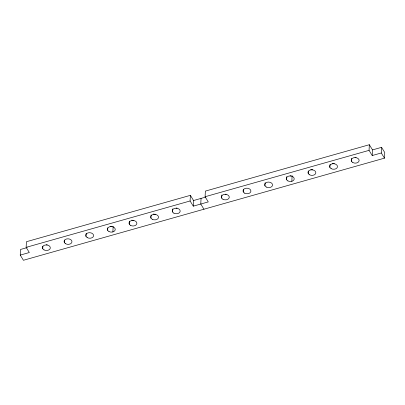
<?xml version="1.0" encoding="UTF-8"?>
<svg xmlns="http://www.w3.org/2000/svg" width="405" height="405" viewBox="0 0 405 405"><rect width="100%" height="100%" fill="white"/><g stroke="black" fill="none" stroke-linecap="round" stroke-linejoin="round"><path stroke-width="0.61" d="M381.576 147.339L381.297 152.974L372.23 155.54L372.509 149.901L381.576 147.339L384.75 152.518L384.477 158.152L23.424 260.278L20.25 255.099L20.523 249.46L27.175 247.582M20.25 255.099L29.317 252.533L26.143 247.354L26.421 241.719L190.38 195.342L193.555 200.521L193.276 206.155L208.271 201.913L205.097 196.734L205.37 191.099L369.335 144.722L372.509 149.901M42.738 248.736L42.864 246.23M64.385 242.615L64.506 240.109M86.027 236.49L86.179 233.361M107.669 230.369L107.796 227.863M112.884 231.933L113.162 226.299M129.316 224.248L129.468 221.115M150.959 218.128L151.111 214.994M172.601 212.002L172.753 208.874M193.276 206.155L190.102 200.976L190.38 195.342M201.052 198.399L200.774 204.034L203.948 209.213M221.692 198.116L221.844 194.987M243.339 191.995L243.461 189.489M264.981 185.875L265.133 182.746M286.624 179.754L286.775 176.62M291.838 181.313L292.116 175.679M308.266 173.629L308.392 171.128M329.913 167.508L330.065 164.379M351.555 161.387L351.707 158.254M372.23 155.54L369.056 150.361L369.335 144.722M26.143 247.354L190.102 200.976M205.097 196.734L369.056 150.361M193.555 200.521L205.522 197.134M381.297 152.974L384.477 158.152M112.17 226.476A3.964 2.784 2.8 0 1 110.13 226.263M47.238 244.843A3.964 2.784 2.8 0 1 46.205 244.828M155.454 214.23A3.964 2.784 2.8 0 1 153.419 214.022M177.101 208.109A3.964 2.784 2.8 0 1 176.064 208.099M133.812 220.355A3.964 2.784 2.8 0 1 131.777 220.143M312.766 169.735A3.964 2.784 2.8 0 1 310.726 169.528M334.408 163.615A3.964 2.784 2.8 0 1 332.373 163.402M291.119 175.856A3.964 2.784 2.8 0 1 290.086 175.846M226.192 194.223A3.964 2.784 2.8 0 1 225.155 194.213M356.051 157.494A3.964 2.784 2.8 0 1 355.018 157.479M331.189 168.667A3.964 2.784 2.8 0 0 337.471 166.89A3.964 2.784 2.8 0 0 331.953 163.893A3.964 2.784 2.8 0 0 331.189 168.667M309.547 174.788A3.964 2.784 2.8 0 0 315.829 173.011A3.964 2.784 2.8 0 0 310.306 170.014A3.964 2.784 2.8 0 0 309.547 174.788M352.836 162.542A3.964 2.784 2.8 0 0 359.119 160.765A3.964 2.784 2.8 0 0 353.595 157.773A3.964 2.784 2.8 0 0 352.836 162.542M108.95 231.528A3.964 2.784 2.8 0 0 115.233 229.751A3.964 2.784 2.8 0 0 109.709 226.754A3.964 2.784 2.8 0 0 108.95 231.528M244.615 193.155A3.964 2.784 2.8 0 0 250.898 191.378A3.964 2.784 2.8 0 0 245.379 188.381A3.964 2.784 2.8 0 0 244.615 193.155M266.262 187.034A3.964 2.784 2.8 0 0 272.545 185.252A3.964 2.784 2.8 0 0 267.022 182.26A3.964 2.784 2.8 0 0 266.262 187.034M222.973 199.275A3.964 2.784 2.8 0 0 229.255 197.498A3.964 2.784 2.8 0 0 223.732 194.501A3.964 2.784 2.8 0 0 222.973 199.275M44.018 249.895A3.964 2.784 2.8 0 0 50.301 248.118A3.964 2.784 2.8 0 0 44.778 245.121A3.964 2.784 2.8 0 0 44.018 249.895M173.882 213.162A3.964 2.784 2.8 0 0 180.164 211.385A3.964 2.784 2.8 0 0 174.641 208.388A3.964 2.784 2.8 0 0 173.882 213.162M152.24 219.282A3.964 2.784 2.8 0 0 158.522 217.505A3.964 2.784 2.8 0 0 152.999 214.508A3.964 2.784 2.8 0 0 152.24 219.282M65.666 243.769A3.964 2.784 2.8 0 0 71.948 241.993A3.964 2.784 2.8 0 0 66.425 239.001A3.964 2.784 2.8 0 0 65.666 243.769M87.308 237.649A3.964 2.784 2.8 0 0 93.59 235.872A3.964 2.784 2.8 0 0 88.067 232.875A3.964 2.784 2.8 0 0 87.308 237.649M130.592 225.403A3.964 2.784 2.8 0 0 136.875 223.626A3.964 2.784 2.8 0 0 131.357 220.634A3.964 2.784 2.8 0 0 130.592 225.403M287.904 180.908A3.964 2.784 2.8 0 0 294.187 179.131A3.964 2.784 2.8 0 0 288.664 176.135A3.964 2.784 2.8 0 0 287.904 180.908"/></g></svg>
